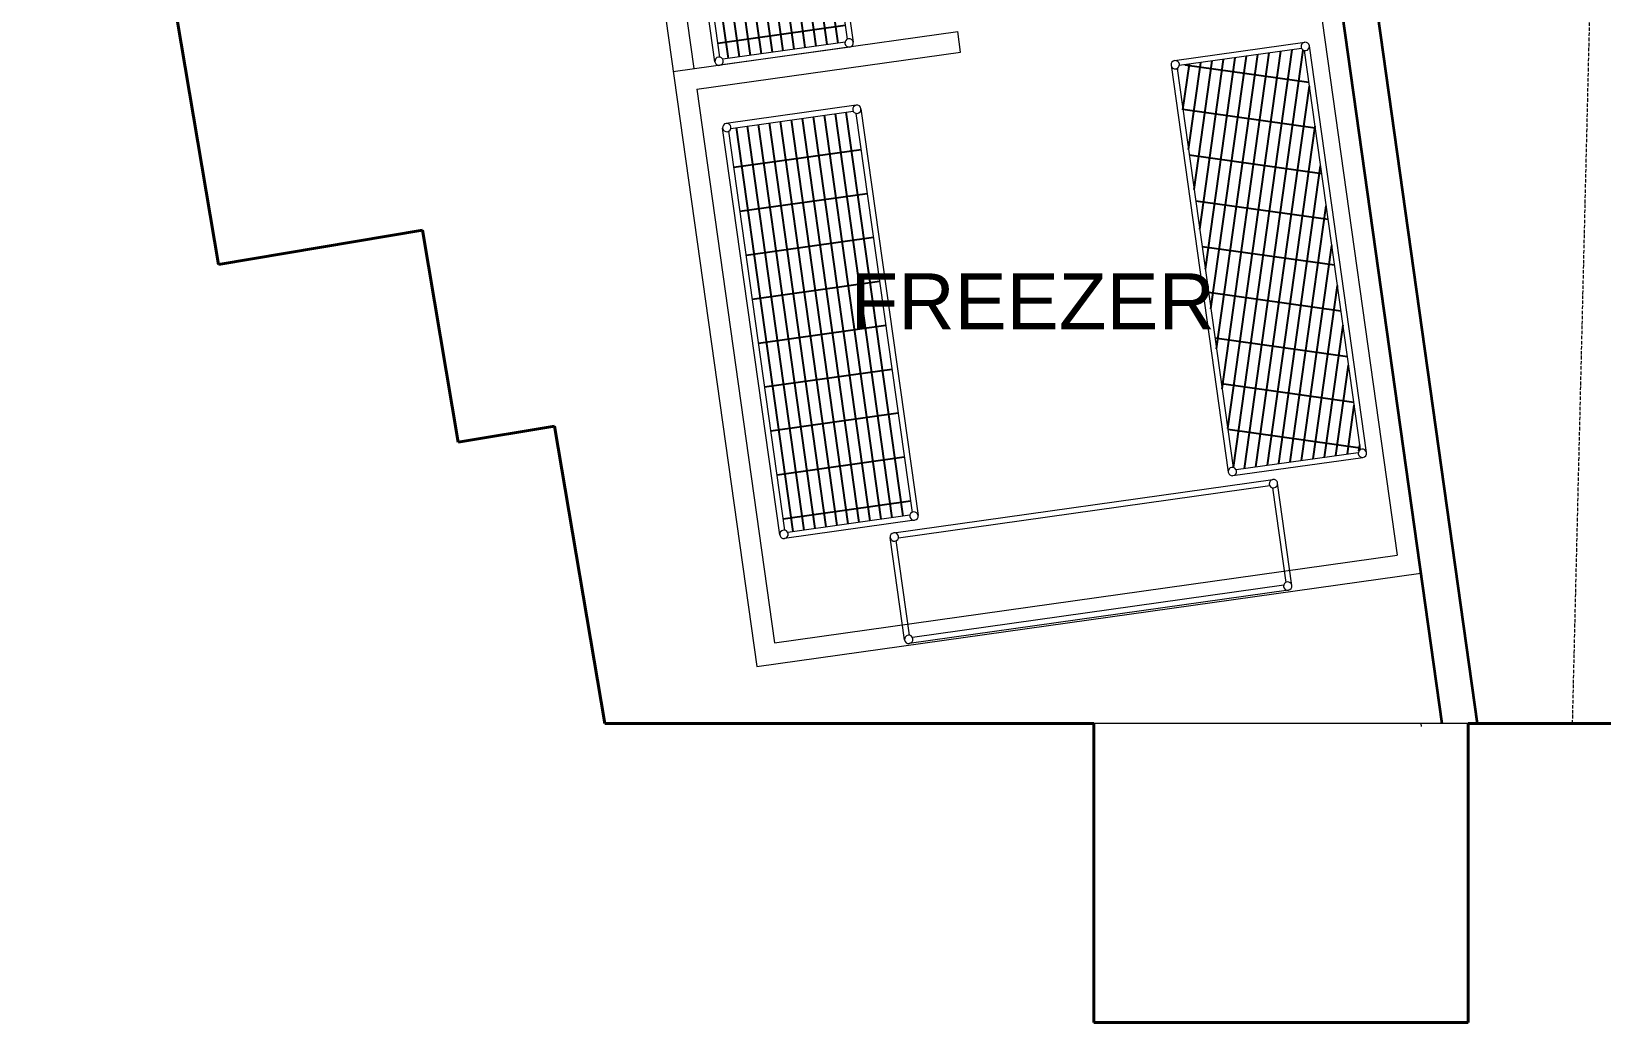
# Model space of a CAD drawing. Header units: millimetres. Extents: x -159872 to 386485, y -250577 to 158966.
# Drawn here: x 176349 to 181969, y -4625 to -1078 of the extents above; entities that cross this region are included whole.
import ezdxf

# ---------------------------------------------------------------- set-up
doc = ezdxf.new("R2010")
doc.units = ezdxf.units.MM
doc.linetypes.add('ACAD_ISO10W100', pattern=[18, 12, -3, 0, -3])
doc.layers.get('0').update_dxf_attribs({"lineweight": 25})
for name, color, linetype, lineweight in [('LDS-equipment-kitchen equipment', 3, 'Continuous', 13), ('LDS-equipment-kitchen equipment_Hatch', 7, 'Continuous', 5), ('LDS-struct-extg-ceiling beams', 252, 'ACAD_ISO10W100', 9), ('LDS-struct-extg-doors windows', 7, 'Continuous', 9), ('LDS-struct-extg-walls', 1, 'Continuous', 40), ('LDS-struct-new-walls', 6, 'Continuous', 35), ('LDS-text-room names', 3, 'Continuous', 18)]:
    doc.layers.add(name, color=color, linetype=linetype, lineweight=lineweight)
doc.styles.add('Arial', font='Arial.ttf')

# ---------------------------------------------------------------- blocks, each defined once
blk = doc.blocks.new('A$Ca6667b08')
for p, q in [((15, 400), (1385, 400)), ((0, 15), (0, 385)), ((20, 29.1), (20, 370.9)), ((29.1, 380), (1370.9, 380)), ((1380, 370.9), (1380, 29.1)), ((1400, 15), (1400, 385)), ((1385, 0), (15, 0)), ((1370.9, 20), (29.1, 20))]:
    blk.add_line(p, q)
for centre, start, end in [((15, 385), 180, 90), ((15, 385), 90, 180), ((1385, 385), 90, 360), ((1385, 385), 360, 90), ((15, 15), 270, 180), ((15, 15), 180, 270), ((1385, 15), 360, 270), ((1385, 15), 270, 360)]:
    blk.add_arc(centre, 15, start, end)
blk = doc.blocks.new('Group-192')
at = {"layer": 'LDS-equipment-kitchen equipment_Hatch', "linetype": 'Continuous', "lineweight": 25}
h = blk.add_hatch(dxfattribs=at)
h.set_pattern_fill('GRATE', angle=188, style=0, pattern_type=2)
h.set_pattern_definition([(98, (118541.264, 34043.392), (-39.3013, -5.5234), []), (188, (118541.26, 34043.39), (22.094, -157.205), [])])
edge = h.paths.add_edge_path()
edge.add_arc((118369.1, 33579.9), 15, 27.4712, 78.5288, ccw=False)
edge.add_line((118382.4, 33586.8), (118819.8, 33648.3))
edge.add_arc((118834.5, 33645.3), 15, 117.4712, 168.5288, ccw=False)
edge.add_line((118827.6, 33658.6), (118626.9, 35086.3))
edge.add_arc((118629.9, 35101), 15, 207.4712, 258.5288, ccw=False)
edge.add_line((118616.6, 35094.1), (118179.2, 35032.6))
edge.add_arc((118164.5, 35035.6), 15, 297.4712, 348.5288, ccw=False)
edge.add_line((118171.4, 35022.3), (118372.1, 33594.6))
at = {"layer": 'LDS-equipment-kitchen equipment'}
for p, q in [((118627.8, 35115.9), (118162.4, 35050.5)), ((118179.2, 35032.6), (118616.6, 35094.1)), ((118626.9, 35086.3), (118827.6, 33658.6)), ((118644.8, 35103.1), (118849.4, 33647.4)), ((118354.2, 33577.8), (118149.7, 35033.5)), ((118372.1, 33594.6), (118171.4, 35022.3)), ((118836.6, 33630.5), (118371.2, 33565.1)), ((118819.8, 33648.3), (118382.4, 33586.8))]:
    blk.add_line(p, q, dxfattribs=at)
for centre, start, end in [((118629.9, 35101), 98, 8), ((118629.9, 35101), 8, 98), ((118164.5, 35035.6), 98, 188), ((118164.5, 35035.6), 188, 98), ((118834.5, 33645.3), 8, 278), ((118834.5, 33645.3), 278, 8), ((118369.1, 33579.9), 278, 188), ((118369.1, 33579.9), 188, 278)]:
    blk.add_arc(centre, 15, start, end, dxfattribs=at)
blk = doc.blocks.new('Group-193')
at = {"layer": 'LDS-equipment-kitchen equipment_Hatch', "linetype": 'Continuous', "lineweight": 25}
h = blk.add_hatch(dxfattribs=at)
h.set_pattern_fill('GRATE-1', angle=352, style=0, pattern_type=2)
h.set_pattern_definition([(442, (120062.59, 32782.805), (39.30126, -5.5234), []), (352, (120062.59, 32782.8), (-22.094, -157.205), [])])
edge = h.paths.add_edge_path()
edge.add_arc((120439.3, 33870.1), 15, 117.4712, 168.5288)
edge.add_line((120424.6, 33873.1), (119987.2, 33811.7))
edge.add_arc((119973.9, 33804.7), 15, 27.4712, 78.5288)
edge.add_line((119976.9, 33819.4), (119776.3, 35247.1))
edge.add_arc((119769.3, 35260.4), 15, 297.4712, 348.5288)
edge.add_line((119784, 35257.4), (120221.5, 35318.9))
edge.add_arc((120234.8, 35325.8), 15, 207.4712, 258.5288)
edge.add_line((120231.8, 35311.1), (120432.4, 33883.5))
at = {"layer": 'LDS-equipment-kitchen equipment'}
for p, q in [((119767.2, 35275.3), (120232.7, 35340.7)), ((120221.5, 35318.9), (119784, 35257.4)), ((120432.4, 33883.5), (120231.8, 35311.1)), ((120454.2, 33872.2), (120249.6, 35327.9)), ((119754.5, 35258.3), (119959.1, 33802.6)), ((119776.3, 35247.1), (119976.9, 33819.4)), ((119976, 33789.9), (120441.4, 33855.3)), ((119987.2, 33811.7), (120424.6, 33873.1))]:
    blk.add_line(p, q, dxfattribs=at)
for centre, start, end in [((120234.8, 35325.8), 98, 8), ((120234.8, 35325.8), 8, 98), ((119769.3, 35260.4), 98, 188), ((119769.3, 35260.4), 188, 98), ((120439.3, 33870.1), 8, 278), ((120439.3, 33870.1), 278, 8), ((119973.9, 33804.7), 278, 188), ((119973.9, 33804.7), 188, 278)]:
    blk.add_arc(centre, 15, start, end, dxfattribs=at)
blk = doc.blocks.new('Group-194')
at = {"layer": 'LDS-equipment-kitchen equipment_Hatch', "linetype": 'Continuous', "lineweight": 25}
h = blk.add_hatch(dxfattribs=at)
h.set_pattern_fill('GRATE', angle=188, style=0, pattern_type=2)
h.set_pattern_definition([(98, (118329.95, 35588.096), (-39.3013, -5.5234), []), (188, (118329.95, 35588.1), (22.094, -157.205), [])])
edge = h.paths.add_edge_path()
edge.add_arc((118136.9, 35273.2), 15, 27.4712, 78.5288, ccw=False)
edge.add_line((118150.2, 35280.1), (118587.6, 35341.6))
edge.add_arc((118602.3, 35338.6), 15, 117.4712, 168.5288, ccw=False)
edge.add_line((118595.4, 35351.9), (118436.5, 36482.5))
edge.add_arc((118439.5, 36497.2), 15, 207.4712, 258.5288, ccw=False)
edge.add_line((118426.2, 36490.3), (117988.8, 36428.8))
edge.add_arc((117974.1, 36431.8), 15, 297.4712, 348.5288, ccw=False)
edge.add_line((117981, 36418.5), (118139.9, 35287.9))
at = {"layer": 'LDS-equipment-kitchen equipment'}
for p, q in [((118437.4, 36512), (117972, 36446.6)), ((117988.8, 36428.8), (118426.2, 36490.3)), ((118436.5, 36482.5), (118595.4, 35351.9)), ((118454.3, 36499.3), (118617.2, 35340.7)), ((118122, 35271.1), (117959.2, 36429.7)), ((118139.9, 35287.9), (117981, 36418.5)), ((118604.4, 35323.7), (118139, 35258.3)), ((118587.6, 35341.6), (118150.2, 35280.1))]:
    blk.add_line(p, q, dxfattribs=at)
for centre, start, end in [((118439.5, 36497.2), 98, 8), ((118439.5, 36497.2), 8, 98), ((117974.1, 36431.8), 98, 188), ((117974.1, 36431.8), 188, 98), ((118602.3, 35338.6), 8, 278), ((118602.3, 35338.6), 278, 8), ((118136.9, 35273.2), 278, 188), ((118136.9, 35273.2), 188, 278)]:
    blk.add_arc(centre, 15, start, end, dxfattribs=at)

msp = doc.modelspace()

# ---------------------------------------------------------------- linework, layer by layer
at = {"layer": 'LDS-equipment-kitchen equipment'}
for p, q in [((178273.58851, 1427.97846), (178945.09872, -3350.06498)), ((178358.2966, 1364.14633), (178720.14666, -1210.55065)), ((180958.6878, -971.68127), (181237.034, -2952.21741)), ((178645.87656, -1220.98863), (179664.49, -1077.83185)), ((179674.92798, -1152.10195), (179664.49, -1077.83185)), ((178730.58464, -1284.82075), (179674.92798, -1152.10195)), ((178730.58464, -1284.82075), (179008.93084, -3265.35689)), ((179008.93084, -3265.35689), (181237.034, -2952.21741)), ((178945.09872, -3350.06498), (181321.74209, -3016.04953)), ((181321.74208, -3554.94671), (181323.20904, -3565.38469))]:
    msp.add_line(p, q, dxfattribs=at)
at = {"layer": 'LDS-struct-extg-ceiling beams'}
msp.add_line((181864.92345, -3554.94671), (181993.24599, 1722.11275), dxfattribs=at)
at = {"layer": 'LDS-struct-extg-doors windows'}
msp.add_line((181491.06834, -3554.94671), (180151.06834, -3554.94671), dxfattribs=at)
at = {"layer": 'LDS-struct-extg-doors windows', "flags": 128}
msp.add_lwpolyline([(183461.06834, -3554.94671), (181491.06834, -3554.94671), (181491.06834, -4624.94671), (180151.06834, -4624.94671), (180151.06834, -3554.94671), (178401.06834, -3554.94671), (178221.57907, -2489.96615), (177876.44648, -2548.13397), (177748.47727, -1788.84227), (177018.76837, -1911.82566), (176816.01196, -708.79207), (177555.5818, -584.14673), (177336.20601, 717.49618), (176576.91431, 589.52697), (176349.22884, 1940.47453), (177335.32196, 2106.66831), (177180.76175, 3023.73491)], dxfattribs=at)
at = {"layer": 'LDS-struct-extg-walls'}
for p, q in [((177018.76837, -1911.82566), (176816.01196, -708.79207)), ((177018.76837, -1911.82566), (177748.47727, -1788.84227)), ((177748.47727, -1788.84227), (177876.44648, -2548.13397)), ((177876.44648, -2548.13397), (178221.57907, -2489.96615)), ((178221.57907, -2489.96615), (178401.06834, -3554.94671)), ((178401.06834, -3554.94671), (180151.06834, -3554.94671)), ((180151.06834, -4624.94671), (180151.06834, -3554.94671)), ((181491.06834, -4624.94671), (181491.06834, -3554.94671)), ((181491.06834, -3554.94671), (183461.06834, -3554.94671)), ((180151.06834, -4624.94671), (181491.06834, -4624.94671))]:
    msp.add_line(p, q, dxfattribs=at)
at = {"layer": 'LDS-struct-new-walls'}
for p, q in [((179964.59326, 7538.72824), (181523.70759, -3554.94671)), ((179858.96926, 7392.11995), (181397.47915, -3554.94671))]:
    msp.add_line(p, q, dxfattribs=at)

# ---------------------------------------------------------------- block references
at = {"layer": 'LDS-equipment-kitchen equipment'}
for name in ['Group-194', 'Group-193', 'Group-192']:
    msp.add_blockref(name, (60673.51323, -36457.51522), dxfattribs=at)
at = {"layer": 'LDS-equipment-kitchen equipment', "rotation": 7.999999999910282}
msp.add_blockref('A$Ca6667b08', (179476.37575, -3270.36573), dxfattribs=at)

# ---------------------------------------------------------------- texts
at = {"layer": 'LDS-text-room names', "insert": (179281.092, -1943.92029), "char_height": 200, "attachment_point": 1, "line_spacing_factor": 0.25, "style": 'Arial'}
msp.add_mtext('FREEZER', dxfattribs=at)

doc.saveas('drawing.dxf')
